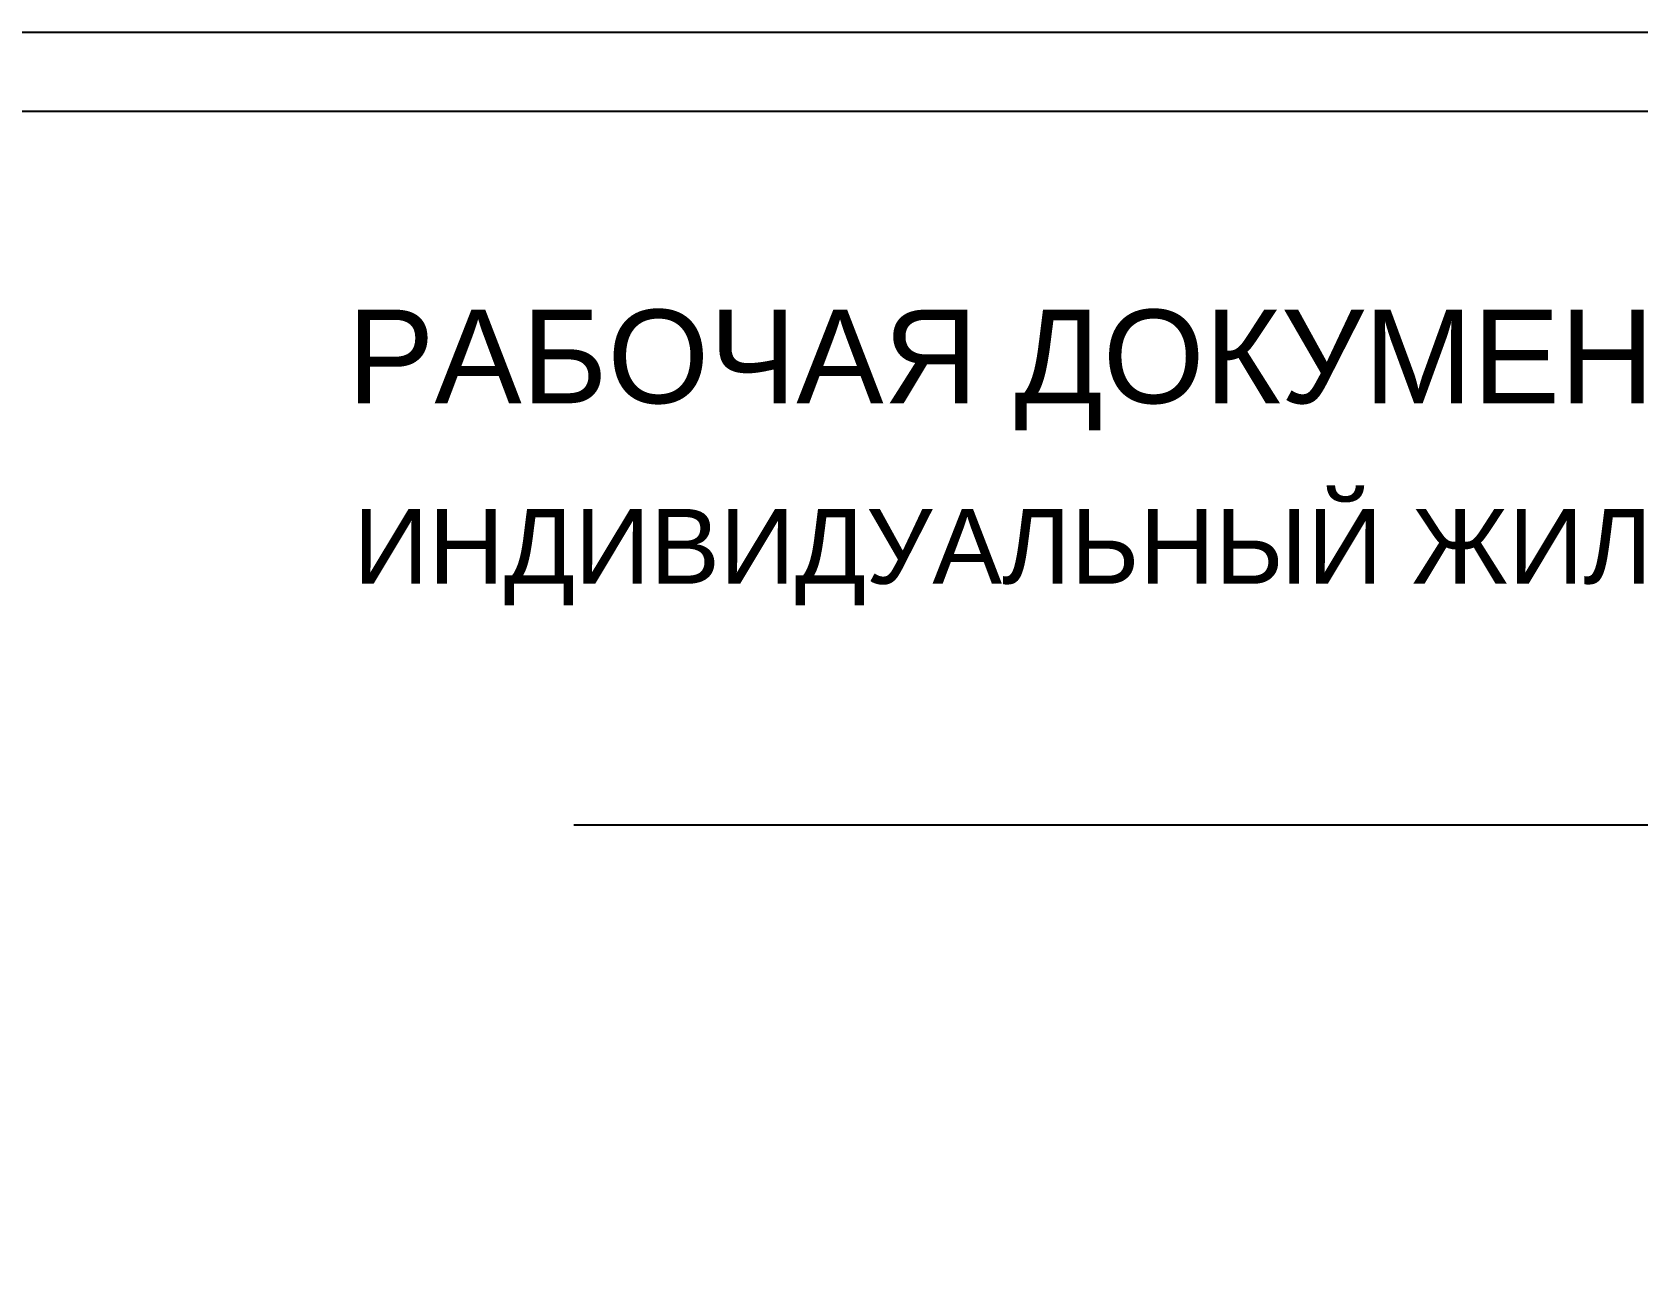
# Model space of a CAD drawing. Header units: millimetres. Extents: x 1582001 to 3303937, y 226471 to 491235.
# Drawn here: x 1596060 to 1606364, y 402168 to 410055 of the extents above; entities that cross this region are included whole.
import ezdxf
from ezdxf.enums import TextEntityAlignment as Align

# ---------------------------------------------------------------- set-up
doc = ezdxf.new("R2010")
doc.units = ezdxf.units.MM
doc.layers.add('Формуляр', color=138, linetype='Continuous')
doc.styles.add('oformlenie', font='arial.ttf', dxfattribs={"height": 400})

msp = doc.modelspace()

# ---------------------------------------------------------------- linework, layer by layer
msp.add_lwpolyline([(1599535.9, 404965.6), (1607586.3, 404965.6)])
at = {"layer": 'Формуляр'}
for points in [[(1582000.9, 410054.8), (1624000.8, 410054.8), (1624000.8, 380354.9), (1582000.9, 380354.9)], [(1584228.3, 380811.5), (1623273.5, 380811.5), (1623273.5, 409544.8), (1584228.3, 409544.8)]]:
    msp.add_lwpolyline(points, close=True, dxfattribs=at)

# ---------------------------------------------------------------- texts
at = {"color": 7, "linetype": 'ByBlock', "style": 'oformlenie'}
for s, height, p in [('РАБОЧАЯ ДОКУМЕНТАЦИЯ', 600.696, (1598081.9, 408273.2)), ('ИНДИВИДУАЛЬНЫЙ ЖИЛОЙ ДОМ', 480.557, (1598121, 406994.4))]:
    msp.add_text(s, height=height, dxfattribs=at).set_placement(p, align=Align.TOP_LEFT)

doc.saveas('drawing.dxf')
